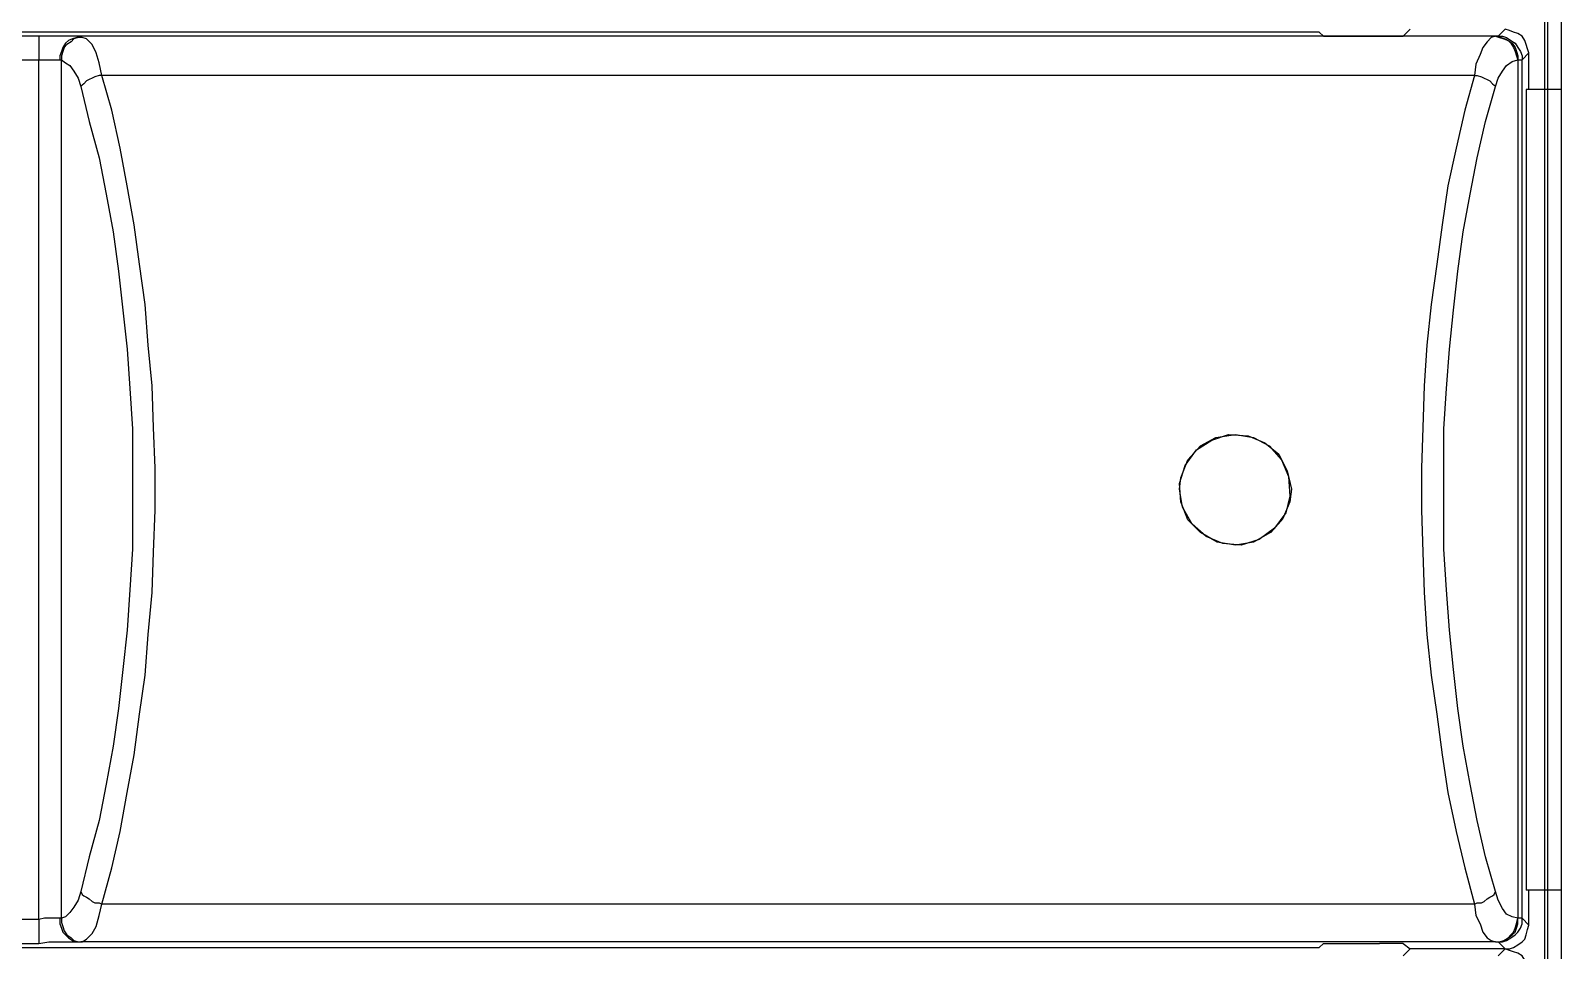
# Model space of a CAD drawing. Header units: centimetres. Extents: x -9.3 to 8.8, y -8.1 to 9.2.
# Drawn here: x -0.557 to 1.376, y 1.945 to 3.106 of the extents above; entities that cross this region are included whole.
import ezdxf

# ---------------------------------------------------------------- set-up
doc = ezdxf.new("R2010")
doc.units = ezdxf.units.CM
doc.header["$MEASUREMENT"] = 0
doc.layers.add('Camada 1', color=7, linetype='Continuous')

msp = doc.modelspace()

# ---------------------------------------------------------------- linework, layer by layer
at = {"layer": 'Camada 1', "color": 250, "lineweight": 25}
for points in [[(1.3582, 6.67103), (1.3582, 6.67103), (1.3582, -0.43744), (1.3582, -0.43744)], [(1.37585, -0.45508), (1.37585, -0.45508), (1.37585, 6.68867), (1.37585, 6.68867)], [(1.35467, 6.6675), (1.35467, 6.6675), (1.35467, -0.43392), (1.35467, -0.43392)], [(1.07015, 3.10427), (1.07015, 3.10427), (-2.18316, 3.10427), (-2.18316, 3.10427)], [(-0.5468, 3.09898), (-0.5468, 3.09898), (-0.56797, 3.09898), (-0.56797, 3.09898)], [(-0.49382, 3.09898), (-0.49382, 3.09898), (-0.5468, 3.09898), (-0.5468, 3.09898)], [(-0.5468, 3.09898), (-0.5468, 3.09898), (-0.5468, 3.06896), (-0.5468, 3.06896)], [(1.29257, 3.09898), (1.29257, 3.09898), (-0.49382, 3.09898), (-0.49382, 3.09898)], [(-0.49209, 3.09721), (-0.49209, 3.09721), (-0.49382, 3.09898), (-0.49382, 3.09898)], [(1.07015, 3.10427), (1.07015, 3.10427), (1.07545, 3.09898), (1.07545, 3.09898)], [(1.07545, 3.09898), (1.07545, 3.09898), (1.14607, 3.09898), (1.14607, 3.09898)], [(1.14607, 3.09898), (1.14607, 3.09898), (1.17606, 3.09898), (1.17606, 3.09898)], [(1.18488, 3.1078), (1.18488, 3.1078), (1.17606, 3.09898), (1.17606, 3.09898)], [(1.29434, 3.09898), (1.29434, 3.09898), (1.29257, 3.09898), (1.29257, 3.09898)], [(1.2961, 3.09898), (1.2961, 3.09898), (1.29434, 3.09898), (1.29434, 3.09898)], [(1.30493, 3.1078), (1.30493, 3.1078), (1.2961, 3.09898), (1.2961, 3.09898)], [(1.32612, 3.06896), (1.32612, 3.06896), (1.33493, 3.07778), (1.33493, 3.07778)], [(1.33493, 3.03188), (1.33493, 3.03188), (1.33493, 3.07778), (1.33493, 3.07778)], [(-0.56797, 3.06896), (-0.56797, 3.06896), (-0.5468, 3.06896), (-0.5468, 3.06896)], [(-0.5468, 3.06896), (-0.5468, 3.06896), (-0.52031, 3.06896), (-0.52031, 3.06896)], [(-0.5468, 1.98335), (-0.5468, 1.98335), (-0.5468, 3.06896), (-0.5468, 3.06896)], [(-0.52031, 3.06896), (-0.52031, 3.06896), (-0.51855, 3.06896), (-0.51855, 3.06896)], [(-0.51855, 1.98512), (-0.51855, 1.98512), (-0.51855, 3.06896), (-0.51855, 3.06896)], [(1.32081, 3.06896), (1.32081, 3.06896), (1.32081, 3.06896), (1.32081, 3.06896)], [(1.32081, 3.06896), (1.32081, 3.06896), (1.32081, 1.98512), (1.32081, 1.98512)], [(1.32081, 3.06896), (1.32081, 3.06896), (1.32612, 3.06896), (1.32612, 3.06896)], [(1.32612, 1.98512), (1.32612, 1.98512), (1.32612, 3.06896), (1.32612, 3.06896)], [(1.26609, 3.04955), (1.26609, 3.04955), (-0.46736, 3.04955), (-0.46736, 3.04955)], [(1.33141, 3.03188), (1.33141, 3.03188), (1.33141, 2.02043), (1.33141, 2.02043)], [(1.37584, 3.03188), (1.37584, 3.03188), (1.33141, 3.03188), (1.33141, 3.03188)], [(1.37584, 2.02043), (1.37584, 2.02043), (1.33141, 2.02043), (1.33141, 2.02043)], [(1.33493, 1.9763), (1.33493, 1.9763), (1.33493, 2.02043), (1.33493, 2.02043)], [(1.26609, 2.00276), (1.26609, 2.00276), (-0.46736, 2.00276), (-0.46736, 2.00276)], [(-0.5468, 1.98335), (-0.5468, 1.98335), (-0.56797, 1.98335), (-0.56797, 1.98335)], [(-0.5468, 1.98335), (-0.5468, 1.98335), (-0.5468, 1.95333), (-0.5468, 1.95333)], [(-0.51855, 1.98512), (-0.51855, 1.98512), (-0.52031, 1.98512), (-0.52031, 1.98512)], [(1.32081, 1.98512), (1.32081, 1.98512), (1.32081, 1.98512), (1.32081, 1.98512)], [(1.32612, 1.98512), (1.32612, 1.98512), (1.32081, 1.98512), (1.32081, 1.98512)], [(1.33493, 1.9763), (1.33493, 1.9763), (1.32612, 1.98512), (1.32612, 1.98512)], [(-0.56797, 1.95333), (-0.56797, 1.95333), (-0.5468, 1.95333), (-0.5468, 1.95333)], [(-0.49382, 1.95513), (-0.49382, 1.95513), (-0.49209, 1.95513), (-0.49209, 1.95513)], [(1.29257, 1.95513), (1.29257, 1.95513), (-0.49382, 1.95513), (-0.49382, 1.95513)], [(1.07015, 1.94804), (1.07015, 1.94804), (1.07545, 1.95333), (1.07545, 1.95333)], [(1.07545, 1.95333), (1.07545, 1.95333), (1.14607, 1.95333), (1.14607, 1.95333)], [(1.17606, 1.95333), (1.17606, 1.95333), (1.14607, 1.95333), (1.14607, 1.95333)], [(1.17606, 1.95333), (1.17606, 1.95333), (1.18488, 1.94628), (1.18488, 1.94628)], [(1.29257, 1.95513), (1.29257, 1.95513), (1.29434, 1.95513), (1.29434, 1.95513)], [(1.29434, 1.95513), (1.29434, 1.95513), (1.2961, 1.95513), (1.2961, 1.95513)], [(1.2961, 1.95513), (1.2961, 1.95513), (1.30493, 1.94628), (1.30493, 1.94628)], [(-2.18316, 1.94804), (-2.18316, 1.94804), (1.07015, 1.94804), (1.07015, 1.94804)], [(1.18488, 1.94628), (1.18488, 1.94628), (1.17606, 1.93746), (1.17606, 1.93746)], [(1.30493, 1.94628), (1.30493, 1.94628), (1.18488, 1.94628), (1.18488, 1.94628)], [(1.30493, 1.94628), (1.30493, 1.94628), (1.18488, 1.94628), (1.18488, 1.94628)], [(1.30493, 1.94628), (1.30493, 1.94628), (1.2961, 1.93746), (1.2961, 1.93746)]]:
    msp.add_open_spline(points, degree=3, dxfattribs=at)
for points, knots in [([(-0.49382, 3.09898), (-0.49382, 3.09898), (-0.49914, 3.09721), (-0.49914, 3.09721), (-0.49914, 3.09721), (-0.50443, 3.09545), (-0.50443, 3.09545), (-0.50443, 3.09545), (-0.50973, 3.09369), (-0.50973, 3.09369), (-0.50973, 3.09369), (-0.51325, 3.09016), (-0.51325, 3.09016), (-0.51325, 3.09016), (-0.51678, 3.08487), (-0.51678, 3.08487), (-0.51678, 3.08487), (-0.51855, 3.07957), (-0.51855, 3.07957), (-0.51855, 3.07957), (-0.52031, 3.07428), (-0.52031, 3.07428), (-0.52031, 3.07428), (-0.52031, 3.06896), (-0.52031, 3.06896)], [0, 0, 0, 0, 0.125, 0.125, 0.125, 0.25, 0.25, 0.25, 0.375, 0.375, 0.375, 0.5, 0.5, 0.5, 0.625, 0.625, 0.625, 0.75, 0.75, 0.75, 0.875, 0.875, 0.875, 1, 1, 1, 1]), ([(-0.49209, 3.09721), (-0.49209, 3.09721), (-0.49738, 3.09721), (-0.49738, 3.09721), (-0.49738, 3.09721), (-0.50267, 3.09545), (-0.50267, 3.09545), (-0.50267, 3.09545), (-0.5062, 3.09192), (-0.5062, 3.09192), (-0.5062, 3.09192), (-0.51149, 3.08839), (-0.51149, 3.08839), (-0.51149, 3.08839), (-0.51502, 3.08487), (-0.51502, 3.08487), (-0.51502, 3.08487), (-0.51678, 3.07957), (-0.51678, 3.07957), (-0.51678, 3.07957), (-0.51855, 3.07428), (-0.51855, 3.07428), (-0.51855, 3.07428), (-0.51855, 3.06896), (-0.51855, 3.06896)], [0, 0, 0, 0, 0.125, 0.125, 0.125, 0.25, 0.25, 0.25, 0.375, 0.375, 0.375, 0.5, 0.5, 0.5, 0.625, 0.625, 0.625, 0.75, 0.75, 0.75, 0.875, 0.875, 0.875, 1, 1, 1, 1]), ([(-0.46736, 3.04955), (-0.46736, 3.04955), (-0.47089, 3.06543), (-0.47089, 3.06543), (-0.47089, 3.06543), (-0.47441, 3.07778), (-0.47441, 3.07778), (-0.47441, 3.07778), (-0.47971, 3.08839), (-0.47971, 3.08839), (-0.47971, 3.08839), (-0.48676, 3.09545), (-0.48676, 3.09545), (-0.48676, 3.09545), (-0.49209, 3.09721), (-0.49209, 3.09721)], [0, 0, 0, 0, 0.2, 0.2, 0.2, 0.4, 0.4, 0.4, 0.6, 0.6, 0.6, 0.8, 0.8, 0.8, 1, 1, 1, 1]), ([(1.29257, 3.09898), (1.29257, 3.09898), (1.28727, 3.09721), (1.28727, 3.09721), (1.28727, 3.09721), (1.28198, 3.09192), (1.28198, 3.09192), (1.28198, 3.09192), (1.27669, 3.08487), (1.27669, 3.08487), (1.27669, 3.08487), (1.27316, 3.07605), (1.27316, 3.07605), (1.27316, 3.07605), (1.26785, 3.06366), (1.26785, 3.06366), (1.26785, 3.06366), (1.26609, 3.04955), (1.26609, 3.04955)], [0, 0, 0, 0, 0.1666667, 0.1666667, 0.1666667, 0.3333333, 0.3333333, 0.3333333, 0.5, 0.5, 0.5, 0.6666667, 0.6666667, 0.6666667, 0.8333333, 0.8333333, 0.8333333, 1, 1, 1, 1]), ([(1.29257, 3.09898), (1.29257, 3.09898), (1.29786, 3.09721), (1.29786, 3.09721), (1.29786, 3.09721), (1.30316, 3.09545), (1.30316, 3.09545), (1.30316, 3.09545), (1.30845, 3.09369), (1.30845, 3.09369), (1.30845, 3.09369), (1.31199, 3.09016), (1.31199, 3.09016), (1.31199, 3.09016), (1.31552, 3.08487), (1.31552, 3.08487), (1.31552, 3.08487), (1.31728, 3.07957), (1.31728, 3.07957), (1.31728, 3.07957), (1.31905, 3.07428), (1.31905, 3.07428), (1.31905, 3.07428), (1.32081, 3.06896), (1.32081, 3.06896)], [0, 0, 0, 0, 0.125, 0.125, 0.125, 0.25, 0.25, 0.25, 0.375, 0.375, 0.375, 0.5, 0.5, 0.5, 0.625, 0.625, 0.625, 0.75, 0.75, 0.75, 0.875, 0.875, 0.875, 1, 1, 1, 1]), ([(1.29434, 3.09898), (1.29434, 3.09898), (1.29963, 3.09721), (1.29963, 3.09721), (1.29963, 3.09721), (1.30493, 3.09545), (1.30493, 3.09545), (1.30493, 3.09545), (1.30845, 3.09369), (1.30845, 3.09369), (1.30845, 3.09369), (1.31375, 3.09016), (1.31375, 3.09016), (1.31375, 3.09016), (1.31728, 3.08487), (1.31728, 3.08487), (1.31728, 3.08487), (1.31905, 3.07957), (1.31905, 3.07957), (1.31905, 3.07957), (1.32081, 3.07428), (1.32081, 3.07428), (1.32081, 3.07428), (1.32081, 3.06896), (1.32081, 3.06896)], [0, 0, 0, 0, 0.125, 0.125, 0.125, 0.25, 0.25, 0.25, 0.375, 0.375, 0.375, 0.5, 0.5, 0.5, 0.625, 0.625, 0.625, 0.75, 0.75, 0.75, 0.875, 0.875, 0.875, 1, 1, 1, 1]), ([(1.2961, 3.09898), (1.2961, 3.09898), (1.30139, 3.09898), (1.30139, 3.09898), (1.30139, 3.09898), (1.3067, 3.09721), (1.3067, 3.09721), (1.3067, 3.09721), (1.31199, 3.09369), (1.31199, 3.09369), (1.31199, 3.09369), (1.31728, 3.09016), (1.31728, 3.09016), (1.31728, 3.09016), (1.32081, 3.08487), (1.32081, 3.08487), (1.32081, 3.08487), (1.32434, 3.07957), (1.32434, 3.07957), (1.32434, 3.07957), (1.32612, 3.07428), (1.32612, 3.07428), (1.32612, 3.07428), (1.32612, 3.06896), (1.32612, 3.06896)], [0, 0, 0, 0, 0.125, 0.125, 0.125, 0.25, 0.25, 0.25, 0.375, 0.375, 0.375, 0.5, 0.5, 0.5, 0.625, 0.625, 0.625, 0.75, 0.75, 0.75, 0.875, 0.875, 0.875, 1, 1, 1, 1]), ([(1.33493, 3.07778), (1.33493, 3.07778), (1.33317, 3.0831), (1.33317, 3.0831), (1.33317, 3.0831), (1.33141, 3.08839), (1.33141, 3.08839), (1.33141, 3.08839), (1.32964, 3.09369), (1.32964, 3.09369), (1.32964, 3.09369), (1.32612, 3.09898), (1.32612, 3.09898), (1.32612, 3.09898), (1.32081, 3.1025), (1.32081, 3.1025), (1.32081, 3.1025), (1.31552, 3.10427), (1.31552, 3.10427), (1.31552, 3.10427), (1.31023, 3.10603), (1.31023, 3.10603), (1.31023, 3.10603), (1.30493, 3.1078), (1.30493, 3.1078)], [0, 0, 0, 0, 0.125, 0.125, 0.125, 0.25, 0.25, 0.25, 0.375, 0.375, 0.375, 0.5, 0.5, 0.5, 0.625, 0.625, 0.625, 0.75, 0.75, 0.75, 0.875, 0.875, 0.875, 1, 1, 1, 1]), ([(-0.51855, 3.06896), (-0.51855, 3.06896), (-0.51325, 3.06543), (-0.51325, 3.06543), (-0.51325, 3.06543), (-0.50796, 3.0619), (-0.50796, 3.0619), (-0.50796, 3.0619), (-0.50267, 3.05484), (-0.50267, 3.05484), (-0.50267, 3.05484), (-0.49738, 3.04603), (-0.49738, 3.04603), (-0.49738, 3.04603), (-0.49382, 3.03541), (-0.49382, 3.03541)], [0, 0, 0, 0, 0.2, 0.2, 0.2, 0.4, 0.4, 0.4, 0.6, 0.6, 0.6, 0.8, 0.8, 0.8, 1, 1, 1, 1]), ([(1.29257, 3.03541), (1.29257, 3.03541), (1.2961, 3.04603), (1.2961, 3.04603), (1.2961, 3.04603), (1.30139, 3.05484), (1.30139, 3.05484), (1.30139, 3.05484), (1.3067, 3.0619), (1.3067, 3.0619), (1.3067, 3.0619), (1.31375, 3.06719), (1.31375, 3.06719), (1.31375, 3.06719), (1.32081, 3.06896), (1.32081, 3.06896)], [0, 0, 0, 0, 0.2, 0.2, 0.2, 0.4, 0.4, 0.4, 0.6, 0.6, 0.6, 0.8, 0.8, 0.8, 1, 1, 1, 1]), ([(-0.46736, 3.04955), (-0.46736, 3.04955), (-0.47089, 3.04955), (-0.47089, 3.04955), (-0.47089, 3.04955), (-0.47618, 3.04779), (-0.47618, 3.04779), (-0.47618, 3.04779), (-0.47971, 3.04603), (-0.47971, 3.04603), (-0.47971, 3.04603), (-0.48323, 3.04423), (-0.48323, 3.04423), (-0.48323, 3.04423), (-0.48676, 3.0425), (-0.48676, 3.0425), (-0.48676, 3.0425), (-0.49029, 3.03893), (-0.49029, 3.03893), (-0.49029, 3.03893), (-0.49209, 3.03717), (-0.49209, 3.03717), (-0.49209, 3.03717), (-0.49382, 3.03541), (-0.49382, 3.03541)], [0, 0, 0, 0, 0.125, 0.125, 0.125, 0.25, 0.25, 0.25, 0.375, 0.375, 0.375, 0.5, 0.5, 0.5, 0.625, 0.625, 0.625, 0.75, 0.75, 0.75, 0.875, 0.875, 0.875, 1, 1, 1, 1]), ([(-0.49382, 3.03541), (-0.49382, 3.03541), (-0.48323, 2.99131), (-0.48323, 2.99131), (-0.48323, 2.99131), (-0.47089, 2.94541), (-0.47089, 2.94541), (-0.47089, 2.94541), (-0.46207, 2.89952), (-0.46207, 2.89952), (-0.46207, 2.89952), (-0.45325, 2.85182), (-0.45325, 2.85182), (-0.45325, 2.85182), (-0.44619, 2.8024), (-0.44619, 2.8024), (-0.44619, 2.8024), (-0.44086, 2.75301), (-0.44086, 2.75301), (-0.44086, 2.75301), (-0.43557, 2.70355), (-0.43557, 2.70355), (-0.43557, 2.70355), (-0.43204, 2.65416), (-0.43204, 2.65416), (-0.43204, 2.65416), (-0.42852, 2.60294), (-0.42852, 2.60294), (-0.42852, 2.60294), (-0.42852, 2.45114), (-0.42852, 2.45114), (-0.42852, 2.45114), (-0.43204, 2.39995), (-0.43204, 2.39995), (-0.43204, 2.39995), (-0.43557, 2.34876), (-0.43557, 2.34876), (-0.43557, 2.34876), (-0.44086, 2.29934), (-0.44086, 2.29934), (-0.44086, 2.29934), (-0.44619, 2.24991), (-0.44619, 2.24991), (-0.44619, 2.24991), (-0.45325, 2.20225), (-0.45325, 2.20225), (-0.45325, 2.20225), (-0.46207, 2.15459), (-0.46207, 2.15459), (-0.46207, 2.15459), (-0.47089, 2.10869), (-0.47089, 2.10869), (-0.47089, 2.10869), (-0.48323, 2.0628), (-0.48323, 2.0628), (-0.48323, 2.0628), (-0.49382, 2.01867), (-0.49382, 2.01867)], [0, 0, 0, 0, 0.0526316, 0.0526316, 0.0526316, 0.1052632, 0.1052632, 0.1052632, 0.1578947, 0.1578947, 0.1578947, 0.2105263, 0.2105263, 0.2105263, 0.2631579, 0.2631579, 0.2631579, 0.3157895, 0.3157895, 0.3157895, 0.3684211, 0.3684211, 0.3684211, 0.4210526, 0.4210526, 0.4210526, 0.4736842, 0.4736842, 0.4736842, 0.5263158, 0.5263158, 0.5263158, 0.5789474, 0.5789474, 0.5789474, 0.6315789, 0.6315789, 0.6315789, 0.6842105, 0.6842105, 0.6842105, 0.7368421, 0.7368421, 0.7368421, 0.7894737, 0.7894737, 0.7894737, 0.8421053, 0.8421053, 0.8421053, 0.8947368, 0.8947368, 0.8947368, 0.9473684, 0.9473684, 0.9473684, 1, 1, 1, 1]), ([(-0.46736, 2.00276), (-0.46736, 2.00276), (-0.45501, 2.04865), (-0.45501, 2.04865), (-0.45501, 2.04865), (-0.44439, 2.09455), (-0.44439, 2.09455), (-0.44439, 2.09455), (-0.43557, 2.14401), (-0.43557, 2.14401), (-0.43557, 2.14401), (-0.42675, 2.19167), (-0.42675, 2.19167), (-0.42675, 2.19167), (-0.4197, 2.24286), (-0.4197, 2.24286), (-0.4197, 2.24286), (-0.41264, 2.29224), (-0.41264, 2.29224), (-0.41264, 2.29224), (-0.40911, 2.34347), (-0.40911, 2.34347), (-0.40911, 2.34347), (-0.40379, 2.39642), (-0.40379, 2.39642), (-0.40379, 2.39642), (-0.40206, 2.44761), (-0.40206, 2.44761), (-0.40206, 2.44761), (-0.40029, 2.50056), (-0.40029, 2.50056), (-0.40029, 2.50056), (-0.40029, 2.55351), (-0.40029, 2.55351), (-0.40029, 2.55351), (-0.40206, 2.6047), (-0.40206, 2.6047), (-0.40206, 2.6047), (-0.40379, 2.65765), (-0.40379, 2.65765), (-0.40379, 2.65765), (-0.40911, 2.70888), (-0.40911, 2.70888), (-0.40911, 2.70888), (-0.41264, 2.76006), (-0.41264, 2.76006), (-0.41264, 2.76006), (-0.4197, 2.81125), (-0.4197, 2.81125), (-0.4197, 2.81125), (-0.42675, 2.86068), (-0.42675, 2.86068), (-0.42675, 2.86068), (-0.43557, 2.9101), (-0.43557, 2.9101), (-0.43557, 2.9101), (-0.44439, 2.95776), (-0.44439, 2.95776), (-0.44439, 2.95776), (-0.45501, 3.00542), (-0.45501, 3.00542), (-0.45501, 3.00542), (-0.46736, 3.04955), (-0.46736, 3.04955)], [0, 0, 0, 0, 0.047619, 0.047619, 0.047619, 0.0952381, 0.0952381, 0.0952381, 0.1428571, 0.1428571, 0.1428571, 0.1904762, 0.1904762, 0.1904762, 0.2380952, 0.2380952, 0.2380952, 0.2857143, 0.2857143, 0.2857143, 0.3333333, 0.3333333, 0.3333333, 0.3809524, 0.3809524, 0.3809524, 0.4285714, 0.4285714, 0.4285714, 0.4761905, 0.4761905, 0.4761905, 0.5238095, 0.5238095, 0.5238095, 0.5714286, 0.5714286, 0.5714286, 0.6190476, 0.6190476, 0.6190476, 0.6666667, 0.6666667, 0.6666667, 0.7142857, 0.7142857, 0.7142857, 0.7619048, 0.7619048, 0.7619048, 0.8095238, 0.8095238, 0.8095238, 0.8571429, 0.8571429, 0.8571429, 0.9047619, 0.9047619, 0.9047619, 0.952381, 0.952381, 0.952381, 1, 1, 1, 1]), ([(1.26609, 3.04955), (1.26609, 3.04955), (1.25373, 3.00542), (1.25373, 3.00542), (1.25373, 3.00542), (1.24315, 2.95776), (1.24315, 2.95776), (1.24315, 2.95776), (1.23254, 2.9101), (1.23254, 2.9101), (1.23254, 2.9101), (1.22548, 2.86068), (1.22548, 2.86068), (1.22548, 2.86068), (1.21843, 2.81125), (1.21843, 2.81125), (1.21843, 2.81125), (1.21137, 2.76006), (1.21137, 2.76006), (1.21137, 2.76006), (1.20608, 2.70888), (1.20608, 2.70888), (1.20608, 2.70888), (1.20255, 2.65765), (1.20255, 2.65765), (1.20255, 2.65765), (1.20079, 2.6047), (1.20079, 2.6047), (1.20079, 2.6047), (1.19902, 2.55351), (1.19902, 2.55351), (1.19902, 2.55351), (1.19902, 2.50056), (1.19902, 2.50056), (1.19902, 2.50056), (1.20079, 2.44761), (1.20079, 2.44761), (1.20079, 2.44761), (1.20255, 2.39642), (1.20255, 2.39642), (1.20255, 2.39642), (1.20608, 2.34347), (1.20608, 2.34347), (1.20608, 2.34347), (1.21137, 2.29224), (1.21137, 2.29224), (1.21137, 2.29224), (1.21843, 2.24286), (1.21843, 2.24286), (1.21843, 2.24286), (1.22548, 2.19167), (1.22548, 2.19167), (1.22548, 2.19167), (1.23254, 2.14401), (1.23254, 2.14401), (1.23254, 2.14401), (1.24315, 2.09455), (1.24315, 2.09455), (1.24315, 2.09455), (1.25373, 2.04865), (1.25373, 2.04865), (1.25373, 2.04865), (1.26609, 2.00276), (1.26609, 2.00276)], [0, 0, 0, 0, 0.047619, 0.047619, 0.047619, 0.0952381, 0.0952381, 0.0952381, 0.1428571, 0.1428571, 0.1428571, 0.1904762, 0.1904762, 0.1904762, 0.2380952, 0.2380952, 0.2380952, 0.2857143, 0.2857143, 0.2857143, 0.3333333, 0.3333333, 0.3333333, 0.3809524, 0.3809524, 0.3809524, 0.4285714, 0.4285714, 0.4285714, 0.4761905, 0.4761905, 0.4761905, 0.5238095, 0.5238095, 0.5238095, 0.5714286, 0.5714286, 0.5714286, 0.6190476, 0.6190476, 0.6190476, 0.6666667, 0.6666667, 0.6666667, 0.7142857, 0.7142857, 0.7142857, 0.7619048, 0.7619048, 0.7619048, 0.8095238, 0.8095238, 0.8095238, 0.8571429, 0.8571429, 0.8571429, 0.9047619, 0.9047619, 0.9047619, 0.952381, 0.952381, 0.952381, 1, 1, 1, 1]), ([(1.29257, 2.01867), (1.29257, 2.01867), (1.28022, 2.0628), (1.28022, 2.0628), (1.28022, 2.0628), (1.26962, 2.10869), (1.26962, 2.10869), (1.26962, 2.10869), (1.2608, 2.15459), (1.2608, 2.15459), (1.2608, 2.15459), (1.25198, 2.20225), (1.25198, 2.20225), (1.25198, 2.20225), (1.24491, 2.24991), (1.24491, 2.24991), (1.24491, 2.24991), (1.23962, 2.29934), (1.23962, 2.29934), (1.23962, 2.29934), (1.23434, 2.34876), (1.23434, 2.34876), (1.23434, 2.34876), (1.23077, 2.39995), (1.23077, 2.39995), (1.23077, 2.39995), (1.22728, 2.45114), (1.22728, 2.45114), (1.22728, 2.45114), (1.22728, 2.60294), (1.22728, 2.60294), (1.22728, 2.60294), (1.23077, 2.65416), (1.23077, 2.65416), (1.23077, 2.65416), (1.23434, 2.70355), (1.23434, 2.70355), (1.23434, 2.70355), (1.23962, 2.75301), (1.23962, 2.75301), (1.23962, 2.75301), (1.24491, 2.8024), (1.24491, 2.8024), (1.24491, 2.8024), (1.25198, 2.85182), (1.25198, 2.85182), (1.25198, 2.85182), (1.2608, 2.89952), (1.2608, 2.89952), (1.2608, 2.89952), (1.26962, 2.94541), (1.26962, 2.94541), (1.26962, 2.94541), (1.28022, 2.99131), (1.28022, 2.99131), (1.28022, 2.99131), (1.29257, 3.03541), (1.29257, 3.03541)], [0, 0, 0, 0, 0.0526316, 0.0526316, 0.0526316, 0.1052632, 0.1052632, 0.1052632, 0.1578947, 0.1578947, 0.1578947, 0.2105263, 0.2105263, 0.2105263, 0.2631579, 0.2631579, 0.2631579, 0.3157895, 0.3157895, 0.3157895, 0.3684211, 0.3684211, 0.3684211, 0.4210526, 0.4210526, 0.4210526, 0.4736842, 0.4736842, 0.4736842, 0.5263158, 0.5263158, 0.5263158, 0.5789474, 0.5789474, 0.5789474, 0.6315789, 0.6315789, 0.6315789, 0.6842105, 0.6842105, 0.6842105, 0.7368421, 0.7368421, 0.7368421, 0.7894737, 0.7894737, 0.7894737, 0.8421053, 0.8421053, 0.8421053, 0.8947368, 0.8947368, 0.8947368, 0.9473684, 0.9473684, 0.9473684, 1, 1, 1, 1]), ([(1.26609, 3.04955), (1.26609, 3.04955), (1.26962, 3.04955), (1.26962, 3.04955), (1.26962, 3.04955), (1.27492, 3.04779), (1.27492, 3.04779), (1.27492, 3.04779), (1.27845, 3.04603), (1.27845, 3.04603), (1.27845, 3.04603), (1.28198, 3.04423), (1.28198, 3.04423), (1.28198, 3.04423), (1.28552, 3.0425), (1.28552, 3.0425), (1.28552, 3.0425), (1.28905, 3.03893), (1.28905, 3.03893), (1.28905, 3.03893), (1.2908, 3.03717), (1.2908, 3.03717), (1.2908, 3.03717), (1.29257, 3.03541), (1.29257, 3.03541)], [0, 0, 0, 0, 0.125, 0.125, 0.125, 0.25, 0.25, 0.25, 0.375, 0.375, 0.375, 0.5, 0.5, 0.5, 0.625, 0.625, 0.625, 0.75, 0.75, 0.75, 0.875, 0.875, 0.875, 1, 1, 1, 1]), ([(0.89362, 2.52705), (0.89362, 2.52705), (0.89715, 2.50409), (0.89715, 2.50409), (0.89715, 2.50409), (0.90953, 2.48292), (0.90953, 2.48292), (0.90953, 2.48292), (0.92717, 2.46701), (0.92717, 2.46701), (0.92717, 2.46701), (0.94834, 2.45819), (0.94834, 2.45819), (0.94834, 2.45819), (0.97131, 2.45643), (0.97131, 2.45643), (0.97131, 2.45643), (0.99427, 2.46348), (0.99427, 2.46348), (0.99427, 2.46348), (1.01367, 2.47763), (1.01367, 2.47763), (1.01367, 2.47763), (1.02779, 2.49703), (1.02779, 2.49703), (1.02779, 2.49703), (1.03308, 2.5182), (1.03308, 2.5182), (1.03308, 2.5182), (1.03131, 2.54293), (1.03131, 2.54293), (1.03131, 2.54293), (1.02249, 2.56413), (1.02249, 2.56413), (1.02249, 2.56413), (1.00662, 2.58177), (1.00662, 2.58177), (1.00662, 2.58177), (0.98718, 2.59235), (0.98718, 2.59235), (0.98718, 2.59235), (0.96425, 2.59588), (0.96425, 2.59588), (0.96425, 2.59588), (0.93952, 2.59235), (0.93952, 2.59235), (0.93952, 2.59235), (0.92012, 2.58177), (0.92012, 2.58177), (0.92012, 2.58177), (0.90424, 2.56413), (0.90424, 2.56413), (0.90424, 2.56413), (0.89539, 2.54116), (0.89539, 2.54116), (0.89539, 2.54116), (0.89362, 2.52705), (0.89362, 2.52705)], [0, 0, 0, 0, 0.0526316, 0.0526316, 0.0526316, 0.1052632, 0.1052632, 0.1052632, 0.1578947, 0.1578947, 0.1578947, 0.2105263, 0.2105263, 0.2105263, 0.2631579, 0.2631579, 0.2631579, 0.3157895, 0.3157895, 0.3157895, 0.3684211, 0.3684211, 0.3684211, 0.4210526, 0.4210526, 0.4210526, 0.4736842, 0.4736842, 0.4736842, 0.5263158, 0.5263158, 0.5263158, 0.5789474, 0.5789474, 0.5789474, 0.6315789, 0.6315789, 0.6315789, 0.6842105, 0.6842105, 0.6842105, 0.7368421, 0.7368421, 0.7368421, 0.7894737, 0.7894737, 0.7894737, 0.8421053, 0.8421053, 0.8421053, 0.8947368, 0.8947368, 0.8947368, 0.9473684, 0.9473684, 0.9473684, 1, 1, 1, 1]), ([(1.03484, 2.52705), (1.03484, 2.52705), (1.02955, 2.54998), (1.02955, 2.54998), (1.02955, 2.54998), (1.01897, 2.57119), (1.01897, 2.57119), (1.01897, 2.57119), (1.00133, 2.5853), (1.00133, 2.5853), (1.00133, 2.5853), (0.98012, 2.59412), (0.98012, 2.59412), (0.98012, 2.59412), (0.9554, 2.59588), (0.9554, 2.59588), (0.9554, 2.59588), (0.93423, 2.58883), (0.93423, 2.58883), (0.93423, 2.58883), (0.91483, 2.57648), (0.91483, 2.57648), (0.91483, 2.57648), (0.90068, 2.55704), (0.90068, 2.55704), (0.90068, 2.55704), (0.89362, 2.53411), (0.89362, 2.53411), (0.89362, 2.53411), (0.89539, 2.51114), (0.89539, 2.51114), (0.89539, 2.51114), (0.90424, 2.48821), (0.90424, 2.48821), (0.90424, 2.48821), (0.92012, 2.4723), (0.92012, 2.4723), (0.92012, 2.4723), (0.94128, 2.45996), (0.94128, 2.45996), (0.94128, 2.45996), (0.96425, 2.45643), (0.96425, 2.45643), (0.96425, 2.45643), (0.98718, 2.45996), (0.98718, 2.45996), (0.98718, 2.45996), (1.00838, 2.4723), (1.00838, 2.4723), (1.00838, 2.4723), (1.02426, 2.48998), (1.02426, 2.48998), (1.02426, 2.48998), (1.03308, 2.51114), (1.03308, 2.51114), (1.03308, 2.51114), (1.03484, 2.52705), (1.03484, 2.52705)], [0, 0, 0, 0, 0.0526316, 0.0526316, 0.0526316, 0.1052632, 0.1052632, 0.1052632, 0.1578947, 0.1578947, 0.1578947, 0.2105263, 0.2105263, 0.2105263, 0.2631579, 0.2631579, 0.2631579, 0.3157895, 0.3157895, 0.3157895, 0.3684211, 0.3684211, 0.3684211, 0.4210526, 0.4210526, 0.4210526, 0.4736842, 0.4736842, 0.4736842, 0.5263158, 0.5263158, 0.5263158, 0.5789474, 0.5789474, 0.5789474, 0.6315789, 0.6315789, 0.6315789, 0.6842105, 0.6842105, 0.6842105, 0.7368421, 0.7368421, 0.7368421, 0.7894737, 0.7894737, 0.7894737, 0.8421053, 0.8421053, 0.8421053, 0.8947368, 0.8947368, 0.8947368, 0.9473684, 0.9473684, 0.9473684, 1, 1, 1, 1]), ([(-0.49382, 2.01867), (-0.49382, 2.01867), (-0.49738, 2.00805), (-0.49738, 2.00805), (-0.49738, 2.00805), (-0.50267, 1.99923), (-0.50267, 1.99923), (-0.50267, 1.99923), (-0.50796, 1.99217), (-0.50796, 1.99217), (-0.50796, 1.99217), (-0.51325, 1.98688), (-0.51325, 1.98688), (-0.51325, 1.98688), (-0.51855, 1.98512), (-0.51855, 1.98512)], [0, 0, 0, 0, 0.2, 0.2, 0.2, 0.4, 0.4, 0.4, 0.6, 0.6, 0.6, 0.8, 0.8, 0.8, 1, 1, 1, 1]), ([(-0.49382, 2.01867), (-0.49382, 2.01867), (-0.49209, 2.0151), (-0.49209, 2.0151), (-0.49209, 2.0151), (-0.49029, 2.01337), (-0.49029, 2.01337), (-0.49029, 2.01337), (-0.48676, 2.01157), (-0.48676, 2.01157), (-0.48676, 2.01157), (-0.48323, 2.00981), (-0.48323, 2.00981), (-0.48323, 2.00981), (-0.47971, 2.00628), (-0.47971, 2.00628), (-0.47971, 2.00628), (-0.47618, 2.00452), (-0.47618, 2.00452), (-0.47618, 2.00452), (-0.47089, 2.00452), (-0.47089, 2.00452), (-0.47089, 2.00452), (-0.46736, 2.00276), (-0.46736, 2.00276)], [0, 0, 0, 0, 0.125, 0.125, 0.125, 0.25, 0.25, 0.25, 0.375, 0.375, 0.375, 0.5, 0.5, 0.5, 0.625, 0.625, 0.625, 0.75, 0.75, 0.75, 0.875, 0.875, 0.875, 1, 1, 1, 1]), ([(1.26609, 2.00276), (1.26609, 2.00276), (1.26962, 2.00452), (1.26962, 2.00452), (1.26962, 2.00452), (1.27492, 2.00452), (1.27492, 2.00452), (1.27492, 2.00452), (1.27845, 2.00628), (1.27845, 2.00628), (1.27845, 2.00628), (1.28198, 2.00981), (1.28198, 2.00981), (1.28198, 2.00981), (1.28552, 2.01157), (1.28552, 2.01157), (1.28552, 2.01157), (1.28905, 2.01337), (1.28905, 2.01337), (1.28905, 2.01337), (1.2908, 2.0151), (1.2908, 2.0151), (1.2908, 2.0151), (1.29257, 2.01867), (1.29257, 2.01867)], [0, 0, 0, 0, 0.125, 0.125, 0.125, 0.25, 0.25, 0.25, 0.375, 0.375, 0.375, 0.5, 0.5, 0.5, 0.625, 0.625, 0.625, 0.75, 0.75, 0.75, 0.875, 0.875, 0.875, 1, 1, 1, 1]), ([(1.32081, 1.98512), (1.32081, 1.98512), (1.31375, 1.98688), (1.31375, 1.98688), (1.31375, 1.98688), (1.3067, 1.99041), (1.3067, 1.99041), (1.3067, 1.99041), (1.30139, 1.99746), (1.30139, 1.99746), (1.30139, 1.99746), (1.2961, 2.00805), (1.2961, 2.00805), (1.2961, 2.00805), (1.29257, 2.01867), (1.29257, 2.01867)], [0, 0, 0, 0, 0.2, 0.2, 0.2, 0.4, 0.4, 0.4, 0.6, 0.6, 0.6, 0.8, 0.8, 0.8, 1, 1, 1, 1]), ([(-0.49209, 1.95513), (-0.49209, 1.95513), (-0.48676, 1.95866), (-0.48676, 1.95866), (-0.48676, 1.95866), (-0.47971, 1.96571), (-0.47971, 1.96571), (-0.47971, 1.96571), (-0.47441, 1.97453), (-0.47441, 1.97453), (-0.47441, 1.97453), (-0.47089, 1.98864), (-0.47089, 1.98864), (-0.47089, 1.98864), (-0.46736, 2.00276), (-0.46736, 2.00276)], [0, 0, 0, 0, 0.2, 0.2, 0.2, 0.4, 0.4, 0.4, 0.6, 0.6, 0.6, 0.8, 0.8, 0.8, 1, 1, 1, 1]), ([(1.26609, 2.00276), (1.26609, 2.00276), (1.26785, 1.98864), (1.26785, 1.98864), (1.26785, 1.98864), (1.27316, 1.97806), (1.27316, 1.97806), (1.27316, 1.97806), (1.27669, 1.96748), (1.27669, 1.96748), (1.27669, 1.96748), (1.28198, 1.96039), (1.28198, 1.96039), (1.28198, 1.96039), (1.28727, 1.95686), (1.28727, 1.95686), (1.28727, 1.95686), (1.29257, 1.95513), (1.29257, 1.95513)], [0, 0, 0, 0, 0.1666667, 0.1666667, 0.1666667, 0.3333333, 0.3333333, 0.3333333, 0.5, 0.5, 0.5, 0.6666667, 0.6666667, 0.6666667, 0.8333333, 0.8333333, 0.8333333, 1, 1, 1, 1]), ([(-0.52031, 1.98512), (-0.52031, 1.98512), (-0.53975, 1.98512), (-0.53975, 1.98512), (-0.53975, 1.98512), (-0.5468, 1.98335), (-0.5468, 1.98335)], [0, 0, 0, 0, 0.5, 0.5, 0.5, 1, 1, 1, 1]), ([(-0.52031, 1.98512), (-0.52031, 1.98512), (-0.52031, 1.97806), (-0.52031, 1.97806), (-0.52031, 1.97806), (-0.51855, 1.97277), (-0.51855, 1.97277), (-0.51855, 1.97277), (-0.51678, 1.96748), (-0.51678, 1.96748), (-0.51678, 1.96748), (-0.51325, 1.96395), (-0.51325, 1.96395), (-0.51325, 1.96395), (-0.50973, 1.96039), (-0.50973, 1.96039), (-0.50973, 1.96039), (-0.50443, 1.95686), (-0.50443, 1.95686), (-0.50443, 1.95686), (-0.49914, 1.95513), (-0.49914, 1.95513), (-0.49914, 1.95513), (-0.49382, 1.95513), (-0.49382, 1.95513)], [0, 0, 0, 0, 0.125, 0.125, 0.125, 0.25, 0.25, 0.25, 0.375, 0.375, 0.375, 0.5, 0.5, 0.5, 0.625, 0.625, 0.625, 0.75, 0.75, 0.75, 0.875, 0.875, 0.875, 1, 1, 1, 1]), ([(-0.51855, 1.98512), (-0.51855, 1.98512), (-0.51855, 1.97982), (-0.51855, 1.97982), (-0.51855, 1.97982), (-0.51678, 1.97453), (-0.51678, 1.97453), (-0.51678, 1.97453), (-0.51502, 1.96924), (-0.51502, 1.96924), (-0.51502, 1.96924), (-0.51149, 1.96395), (-0.51149, 1.96395), (-0.51149, 1.96395), (-0.5062, 1.96039), (-0.5062, 1.96039), (-0.5062, 1.96039), (-0.50267, 1.95686), (-0.50267, 1.95686), (-0.50267, 1.95686), (-0.49738, 1.95513), (-0.49738, 1.95513), (-0.49738, 1.95513), (-0.49209, 1.95513), (-0.49209, 1.95513)], [0, 0, 0, 0, 0.125, 0.125, 0.125, 0.25, 0.25, 0.25, 0.375, 0.375, 0.375, 0.5, 0.5, 0.5, 0.625, 0.625, 0.625, 0.75, 0.75, 0.75, 0.875, 0.875, 0.875, 1, 1, 1, 1]), ([(1.29257, 1.95513), (1.29257, 1.95513), (1.29786, 1.95513), (1.29786, 1.95513), (1.29786, 1.95513), (1.30316, 1.95686), (1.30316, 1.95686), (1.30316, 1.95686), (1.30845, 1.96039), (1.30845, 1.96039), (1.30845, 1.96039), (1.31199, 1.96395), (1.31199, 1.96395), (1.31199, 1.96395), (1.31552, 1.96748), (1.31552, 1.96748), (1.31552, 1.96748), (1.31728, 1.97277), (1.31728, 1.97277), (1.31728, 1.97277), (1.31905, 1.97806), (1.31905, 1.97806), (1.31905, 1.97806), (1.32081, 1.98512), (1.32081, 1.98512)], [0, 0, 0, 0, 0.125, 0.125, 0.125, 0.25, 0.25, 0.25, 0.375, 0.375, 0.375, 0.5, 0.5, 0.5, 0.625, 0.625, 0.625, 0.75, 0.75, 0.75, 0.875, 0.875, 0.875, 1, 1, 1, 1]), ([(1.29434, 1.95513), (1.29434, 1.95513), (1.29963, 1.95513), (1.29963, 1.95513), (1.29963, 1.95513), (1.30493, 1.95686), (1.30493, 1.95686), (1.30493, 1.95686), (1.30845, 1.96039), (1.30845, 1.96039), (1.30845, 1.96039), (1.31375, 1.96395), (1.31375, 1.96395), (1.31375, 1.96395), (1.31728, 1.96748), (1.31728, 1.96748), (1.31728, 1.96748), (1.31905, 1.97277), (1.31905, 1.97277), (1.31905, 1.97277), (1.32081, 1.97806), (1.32081, 1.97806), (1.32081, 1.97806), (1.32081, 1.98512), (1.32081, 1.98512)], [0, 0, 0, 0, 0.125, 0.125, 0.125, 0.25, 0.25, 0.25, 0.375, 0.375, 0.375, 0.5, 0.5, 0.5, 0.625, 0.625, 0.625, 0.75, 0.75, 0.75, 0.875, 0.875, 0.875, 1, 1, 1, 1]), ([(1.2961, 1.95513), (1.2961, 1.95513), (1.30139, 1.95513), (1.30139, 1.95513), (1.30139, 1.95513), (1.3067, 1.95686), (1.3067, 1.95686), (1.3067, 1.95686), (1.31199, 1.96039), (1.31199, 1.96039), (1.31199, 1.96039), (1.31728, 1.96395), (1.31728, 1.96395), (1.31728, 1.96395), (1.32081, 1.96748), (1.32081, 1.96748), (1.32081, 1.96748), (1.32434, 1.97277), (1.32434, 1.97277), (1.32434, 1.97277), (1.32612, 1.97806), (1.32612, 1.97806), (1.32612, 1.97806), (1.32612, 1.98512), (1.32612, 1.98512)], [0, 0, 0, 0, 0.125, 0.125, 0.125, 0.25, 0.25, 0.25, 0.375, 0.375, 0.375, 0.5, 0.5, 0.5, 0.625, 0.625, 0.625, 0.75, 0.75, 0.75, 0.875, 0.875, 0.875, 1, 1, 1, 1]), ([(1.30493, 1.94628), (1.30493, 1.94628), (1.31023, 1.94628), (1.31023, 1.94628), (1.31023, 1.94628), (1.31552, 1.94804), (1.31552, 1.94804), (1.31552, 1.94804), (1.32081, 1.95157), (1.32081, 1.95157), (1.32081, 1.95157), (1.32612, 1.95513), (1.32612, 1.95513), (1.32612, 1.95513), (1.32964, 1.95866), (1.32964, 1.95866), (1.32964, 1.95866), (1.33141, 1.96395), (1.33141, 1.96395), (1.33141, 1.96395), (1.33317, 1.97101), (1.33317, 1.97101), (1.33317, 1.97101), (1.33493, 1.9763), (1.33493, 1.9763)], [0, 0, 0, 0, 0.125, 0.125, 0.125, 0.25, 0.25, 0.25, 0.375, 0.375, 0.375, 0.5, 0.5, 0.5, 0.625, 0.625, 0.625, 0.75, 0.75, 0.75, 0.875, 0.875, 0.875, 1, 1, 1, 1]), ([(-0.5468, 1.95333), (-0.5468, 1.95333), (-0.53446, 1.95513), (-0.53446, 1.95513), (-0.53446, 1.95513), (-0.49382, 1.95513), (-0.49382, 1.95513)], [0, 0, 0, 0, 0.5, 0.5, 0.5, 1, 1, 1, 1]), ([(1.33493, 1.91629), (1.33493, 1.91629), (1.33317, 1.92158), (1.33317, 1.92158), (1.33317, 1.92158), (1.33141, 1.92687), (1.33141, 1.92687), (1.33141, 1.92687), (1.32964, 1.93216), (1.32964, 1.93216), (1.32964, 1.93216), (1.32612, 1.93746), (1.32612, 1.93746), (1.32612, 1.93746), (1.32081, 1.94098), (1.32081, 1.94098), (1.32081, 1.94098), (1.31552, 1.94275), (1.31552, 1.94275), (1.31552, 1.94275), (1.31023, 1.94451), (1.31023, 1.94451), (1.31023, 1.94451), (1.30493, 1.94628), (1.30493, 1.94628)], [0, 0, 0, 0, 0.125, 0.125, 0.125, 0.25, 0.25, 0.25, 0.375, 0.375, 0.375, 0.5, 0.5, 0.5, 0.625, 0.625, 0.625, 0.75, 0.75, 0.75, 0.875, 0.875, 0.875, 1, 1, 1, 1])]:
    msp.add_open_spline(points, degree=3, knots=knots, dxfattribs=at)

doc.saveas('drawing.dxf')
